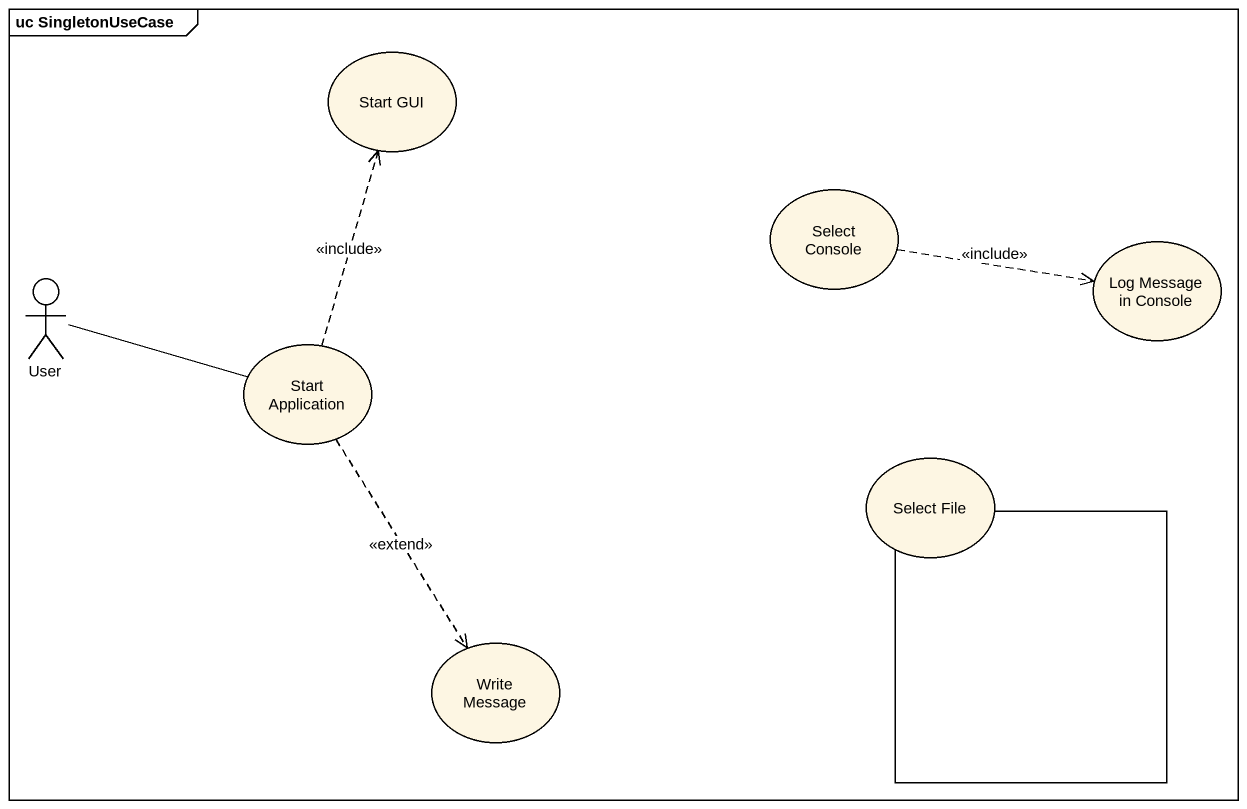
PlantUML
@startuml
mainframe uc SingletonUseCase
usecase "Start GUI" as Start_GUI
usecase "Select Console" as Select_Console
actor User
usecase "Log Message in Console" as Log_Message_in_Console
usecase "Start Application" as Start_Application
usecase "Select File" as Select_File
rectangle " " as rectangle1
usecase "Write Message" as Write_Message
Select_Console .right.> Log_Message_in_Console : <<include>>
User -right- Start_Application
Start_Application .up.> Start_GUI : <<include>>
Start_Application ..> Write_Message : <<extend>>
@enduml
